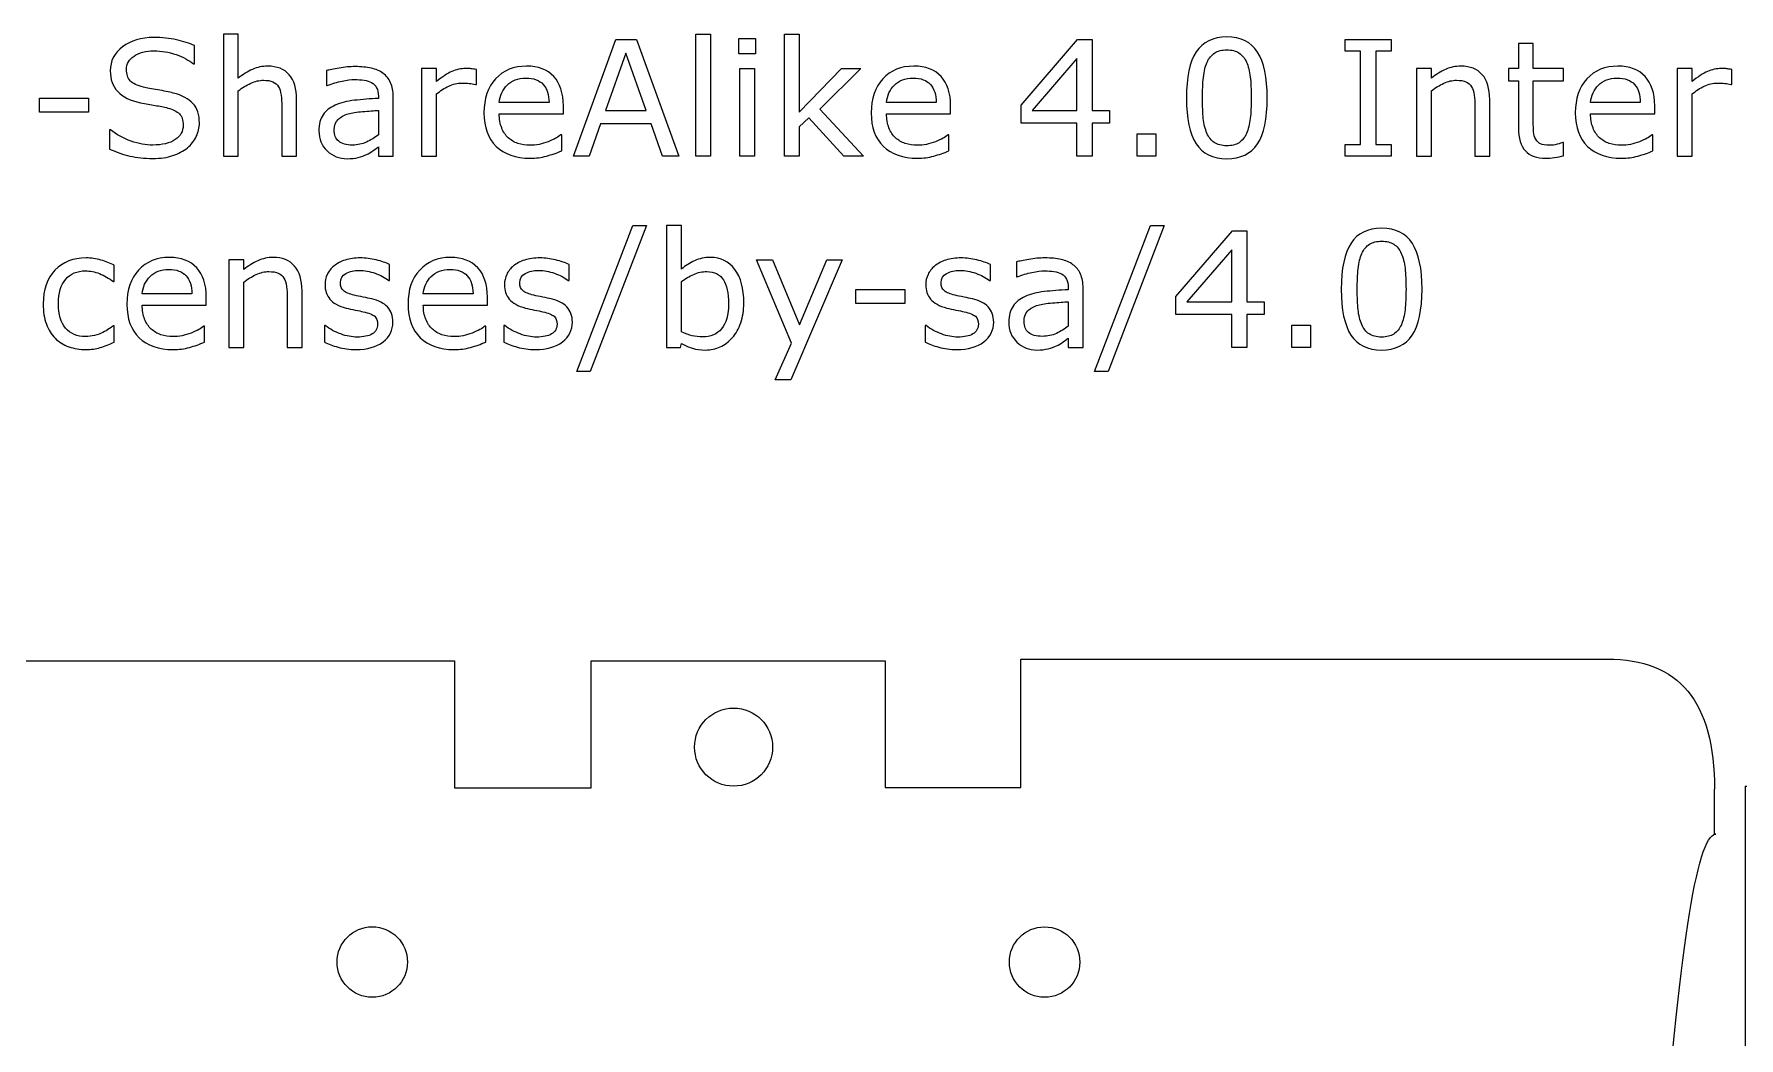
# Model space of a CAD drawing. Extents: x -149 to 846, y -148 to 360.
# Drawn here: x -36.3 to 42.3, y 276 to 322.2 of the extents above; entities that cross this region are included whole.
import ezdxf

# ---------------------------------------------------------------- set-up
doc = ezdxf.new("R2010")
doc.units = 0
doc.header["$MEASUREMENT"] = 0
doc.layers.add('LAYER_1', color=160, linetype='Continuous')

# ---------------------------------------------------------------- blocks, each defined once
blk = doc.blocks.new('AI9-BLK91')
at = {"layer": 'LAYER_1', "color": 7}
blk.add_open_spline([(-30.257, 205.746), (-30.257, 205.746), (-22.912, 205.746), (-22.912, 205.746), (-22.912, 205.746), (-22.912, 211.133), (-22.912, 211.133), (-22.912, 211.133), (-17.148, 211.133), (-17.148, 211.133), (-17.148, 211.133), (-17.148, 205.769), (-17.148, 205.769), (-17.148, 205.769), (-0.965, 205.744), (-0.965, 205.744), (-0.965, 205.744), (-0.965, 201.318), (-0.965, 201.318), (-0.965, 201.318), (-3.186, 201.318), (-3.186, 201.318), (-3.186, 201.318), (-3.186, 198.185), (-3.186, 198.185), (-3.186, 198.185), (4.815, 198.185), (4.815, 198.185), (4.815, 198.185), (4.815, 201.318), (4.815, 201.318), (4.815, 201.318), (2.592, 201.318), (2.592, 201.318), (2.592, 201.318), (2.592, 205.746), (2.592, 205.746), (2.592, 205.746), (18.386, 205.771), (18.386, 205.771), (18.386, 205.771), (18.386, 211.133), (18.386, 211.133), (18.386, 211.133), (24.267, 211.133), (24.267, 211.133), (24.267, 211.133), (24.267, 205.746), (24.267, 205.746), (24.267, 205.746), (32.627, 205.746), (32.627, 205.746), (34.285, 205.746), (35.627, 204.403), (35.627, 202.747), (35.627, 202.747), (35.627, 179.421), (35.627, 179.421), (16.962, 60.715), (16.962, -60.183), (35.627, -178.893), (35.627, -178.893), (35.627, -202.745), (35.627, -202.745), (35.627, -204.402), (34.285, -205.746), (32.627, -205.746), (32.627, -205.746), (24.539, -205.746), (24.539, -205.746), (24.539, -205.746), (24.539, -211.133), (24.539, -211.133), (24.539, -211.133), (18.774, -211.133), (18.774, -211.133), (18.774, -211.133), (18.774, -205.769), (18.774, -205.769), (18.774, -205.769), (2.592, -205.744), (2.592, -205.744), (2.592, -205.744), (2.592, -201.318), (2.592, -201.318), (2.592, -201.318), (4.812, -201.318), (4.812, -201.318), (4.812, -201.318), (4.812, -198.184), (4.812, -198.184), (4.812, -198.184), (-3.188, -198.184), (-3.188, -198.184), (-3.188, -198.184), (-3.188, -201.318), (-3.188, -201.318), (-3.188, -201.318), (-0.965, -201.318), (-0.965, -201.318), (-0.965, -201.318), (-0.965, -205.746), (-0.965, -205.746), (-0.965, -205.746), (-16.759, -205.77), (-16.759, -205.77), (-16.759, -205.77), (-16.759, -211.133), (-16.759, -211.133), (-16.759, -211.133), (-22.64, -211.133), (-22.64, -211.133), (-22.64, -211.133), (-22.64, -205.746), (-22.64, -205.746), (-22.64, -205.746), (-30.257, -205.746), (-30.257, -205.746), (-30.257, -205.746), (-30.257, -21.645), (-30.257, -21.645), (-30.257, -21.645), (-30.24, -21.645), (-30.24, -21.645), (-30.24, -21.645), (-35.627, -21.645), (-35.627, -21.645), (-35.627, -21.645), (-35.627, -15.88), (-35.627, -15.88), (-35.627, -15.88), (-30.263, -15.88), (-30.263, -15.88), (-30.263, -15.88), (-30.238, 7.803), (-30.238, 7.803), (-30.238, 7.803), (-25.812, 7.803), (-25.812, 7.803), (-25.812, 7.803), (-25.812, 5.582), (-25.812, 5.582), (-25.812, 5.582), (-22.679, 5.582), (-22.679, 5.582), (-22.679, 5.582), (-22.679, 13.583), (-22.679, 13.583), (-22.679, 13.583), (-25.812, 13.583), (-25.812, 13.583), (-25.812, 13.583), (-25.812, 11.361), (-25.812, 11.361), (-25.812, 11.361), (-30.24, 11.361), (-30.24, 11.361), (-30.24, 11.361), (-30.264, 36.418), (-30.264, 36.418), (-30.264, 36.418), (-35.627, 36.418), (-35.627, 36.418), (-35.627, 36.418), (-35.627, 42.299), (-35.627, 42.299), (-35.627, 42.299), (-30.24, 42.299), (-30.24, 42.299), (-30.24, 42.299), (-30.24, 205.746), (-30.24, 205.746)], degree=3, knots=[0, 0, 0, 0, 1, 1, 1, 2, 2, 2, 3, 3, 3, 4, 4, 4, 5, 5, 5, 6, 6, 6, 7, 7, 7, 8, 8, 8, 9, 9, 9, 10, 10, 10, 11, 11, 11, 12, 12, 12, 13, 13, 13, 14, 14, 14, 15, 15, 15, 16, 16, 16, 17, 17, 17, 18, 18, 18, 19, 19, 19, 20, 20, 20, 21, 21, 21, 22, 22, 22, 23, 23, 23, 24, 24, 24, 25, 25, 25, 26, 26, 26, 27, 27, 27, 28, 28, 28, 29, 29, 29, 30, 30, 30, 31, 31, 31, 32, 32, 32, 33, 33, 33, 34, 34, 34, 35, 35, 35, 36, 36, 36, 37, 37, 37, 38, 38, 38, 39, 39, 39, 40, 40, 40, 41, 41, 41, 42, 42, 42, 43, 43, 43, 44, 44, 44, 45, 45, 45, 46, 46, 46, 47, 47, 47, 48, 48, 48, 49, 49, 49, 50, 50, 50, 51, 51, 51, 52, 52, 52, 53, 53, 53, 54, 54, 54, 55, 55, 55, 56, 56, 56, 57, 57, 57, 57], dxfattribs=at)
blk = doc.blocks.new('AI9-BLK81')
at = {"layer": 'LAYER_1', "color": 1}
blk.add_open_spline([(-1.625, 0), (-1.625, -0.898), (-0.898, -1.625), (0, -1.625), (0.898, -1.625), (1.625, -0.898), (1.625, 0), (1.625, 0.898), (0.898, 1.625), (0, 1.625), (-0.898, 1.625), (-1.625, 0.898), (-1.625, 0), (-1.625, 0), (-1.625, 0), (-1.625, 0)], degree=3, knots=[0, 0, 0, 0, 1, 1, 1, 2, 2, 2, 3, 3, 3, 4, 4, 4, 5, 5, 5, 5], dxfattribs=at)
blk = doc.blocks.new('AI9-BLK80')
at = {"layer": 'LAYER_1', "color": 1}
blk.add_open_spline([(-1.625, 0), (-1.625, -0.897), (-0.897, -1.625), (0, -1.625), (0.898, -1.625), (1.625, -0.897), (1.625, 0), (1.625, 0.897), (0.898, 1.625), (0, 1.625), (-0.897, 1.625), (-1.625, 0.897), (-1.625, 0), (-1.625, 0), (-1.625, 0), (-1.625, 0)], degree=3, knots=[0, 0, 0, 0, 1, 1, 1, 2, 2, 2, 3, 3, 3, 4, 4, 4, 5, 5, 5, 5], dxfattribs=at)
blk = doc.blocks.new('AI9-BLK52')
at = {"layer": 'LAYER_1', "color": 1}
blk.add_open_spline([(0, 1.8), (-0.994, 1.8), (-1.8, 0.994), (-1.8, 0), (-1.8, -0.994), (-0.994, -1.8), (0, -1.8), (0.994, -1.8), (1.8, -0.994), (1.8, 0), (1.8, 0.994), (0.994, 1.8), (0, 1.8), (0, 1.8), (0, 1.8), (0, 1.8)], degree=3, knots=[0, 0, 0, 0, 1, 1, 1, 2, 2, 2, 3, 3, 3, 4, 4, 4, 5, 5, 5, 5], dxfattribs=at)
blk = doc.blocks.new('AI9-BLK1')
at = {"layer": 'LAYER_1', "color": 7}
for points in [[(2.594, -10.87), (1.832, -10.87), (1.308, -9.371), (-1.016, -9.371), (-1.54, -10.87), (-2.268, -10.87), (-0.313, -5.479), (0.639, -5.479)], [(4.053, -10.87), (3.37, -10.87), (3.37, -5.237), (4.053, -5.237)], [(6.131, -6.152), (5.359, -6.152), (5.359, -5.446), (6.131, -5.446)], [(11.107, -10.87), (10.205, -10.87), (8.58, -9.102), (8.141, -9.519), (8.141, -10.87), (7.458, -10.87), (7.458, -5.237), (8.141, -5.237), (8.141, -8.835), (10.098, -6.824), (10.975, -6.824), (9.089, -8.693)], [(22.448, -9.349), (21.643, -9.349), (21.643, -10.87), (20.948, -10.87), (20.948, -9.349), (18.369, -9.349), (18.369, -8.517), (20.977, -5.479), (21.643, -5.479), (21.643, -8.764), (22.448, -8.764)], [(35.436, -10.87), (33.309, -10.87), (33.309, -10.319), (34.014, -10.319), (34.014, -6.03), (33.309, -6.03), (33.309, -5.479), (35.436, -5.479), (35.436, -6.03), (34.731, -6.03), (34.731, -10.319), (35.436, -10.319)], [(1.084, -8.753), (0.146, -6.113), (-0.796, -8.753)], [(6.087, -10.87), (5.403, -10.87), (5.403, -6.824), (6.087, -6.824)], [(20.948, -8.764), (20.948, -6.359), (18.883, -8.764)], [(-24.623, -8.842), (-26.883, -8.842), (-26.883, -8.191), (-24.623, -8.191)], [(24.578, -10.87), (23.718, -10.87), (23.718, -9.834), (24.578, -9.834)], [(1.1, -14.056), (-1.493, -20.792), (-2.119, -20.792), (0.463, -14.056)], [(24.975, -14.056), (22.381, -20.792), (21.756, -20.792), (24.338, -14.056)], [(29.585, -18.168), (28.78, -18.168), (28.78, -19.689), (28.086, -19.689), (28.086, -18.168), (25.506, -18.168), (25.506, -17.336), (28.115, -14.299), (28.78, -14.299), (28.78, -17.584), (29.585, -17.584)], [(10.12, -15.644), (7.76, -21.178), (7.04, -21.178), (7.785, -19.491), (6.174, -15.644), (6.915, -15.644), (8.155, -18.639), (9.413, -15.644)], [(28.086, -17.584), (28.086, -15.178), (26.02, -17.584)], [(13.004, -17.661), (10.744, -17.661), (10.744, -17.011), (13.004, -17.011)], [(31.715, -19.689), (30.855, -19.689), (30.855, -18.653), (31.715, -18.653)]]:
    blk.add_lwpolyline(points, close=True, dxfattribs=at)
for points, knots in [([(-19.513, -9.335), (-19.513, -9.545), (-19.561, -9.752), (-19.659, -9.957), (-19.756, -10.162), (-19.893, -10.336), (-20.069, -10.478), (-20.261, -10.632), (-20.486, -10.753), (-20.742, -10.839), (-20.999, -10.926), (-21.307, -10.969), (-21.668, -10.969), (-22.056, -10.969), (-22.404, -10.933), (-22.714, -10.861), (-23.023, -10.789), (-23.338, -10.682), (-23.658, -10.54), (-23.658, -10.54), (-23.658, -9.646), (-23.658, -9.646), (-23.658, -9.646), (-23.607, -9.646), (-23.607, -9.646), (-23.336, -9.872), (-23.022, -10.046), (-22.667, -10.168), (-22.311, -10.291), (-21.977, -10.352), (-21.665, -10.352), (-21.222, -10.352), (-20.878, -10.269), (-20.632, -10.102), (-20.385, -9.936), (-20.263, -9.714), (-20.263, -9.437), (-20.263, -9.198), (-20.321, -9.022), (-20.437, -8.909), (-20.553, -8.795), (-20.731, -8.708), (-20.969, -8.645), (-21.149, -8.597), (-21.344, -8.557), (-21.555, -8.525), (-21.765, -8.494), (-21.987, -8.454), (-22.223, -8.406), (-22.698, -8.305), (-23.051, -8.132), (-23.281, -7.887), (-23.51, -7.643), (-23.625, -7.324), (-23.625, -6.931), (-23.625, -6.481), (-23.435, -6.111), (-23.055, -5.823), (-22.675, -5.535), (-22.193, -5.391), (-21.609, -5.391), (-21.231, -5.391), (-20.885, -5.427), (-20.57, -5.499), (-20.255, -5.572), (-19.976, -5.661), (-19.734, -5.768), (-19.734, -5.768), (-19.734, -6.615), (-19.734, -6.615), (-19.734, -6.615), (-19.784, -6.615), (-19.784, -6.615), (-19.988, -6.44), (-20.256, -6.296), (-20.588, -6.181), (-20.921, -6.066), (-21.26, -6.008), (-21.608, -6.008), (-21.99, -6.008), (-22.297, -6.088), (-22.528, -6.247), (-22.76, -6.406), (-22.875, -6.612), (-22.875, -6.862), (-22.875, -7.087), (-22.818, -7.263), (-22.702, -7.39), (-22.587, -7.518), (-22.384, -7.615), (-22.093, -7.683), (-21.94, -7.717), (-21.721, -7.758), (-21.437, -7.806), (-21.154, -7.854), (-20.914, -7.903), (-20.717, -7.954), (-20.318, -8.06), (-20.017, -8.22), (-19.816, -8.435), (-19.614, -8.65), (-19.513, -8.95), (-19.513, -9.335)], [0, 0, 0, 0, 1, 1, 1, 2, 2, 2, 3, 3, 3, 4, 4, 4, 5, 5, 5, 6, 6, 6, 7, 7, 7, 8, 8, 8, 9, 9, 9, 10, 10, 10, 11, 11, 11, 12, 12, 12, 13, 13, 13, 14, 14, 14, 15, 15, 15, 16, 16, 16, 17, 17, 17, 18, 18, 18, 19, 19, 19, 20, 20, 20, 21, 21, 21, 22, 22, 22, 23, 23, 23, 24, 24, 24, 25, 25, 25, 26, 26, 26, 27, 27, 27, 28, 28, 28, 29, 29, 29, 30, 30, 30, 31, 31, 31, 32, 32, 32, 33, 33, 33, 34, 34, 34, 34]), ([(-15.033, -10.87), (-15.033, -10.87), (-15.717, -10.87), (-15.717, -10.87), (-15.717, -10.87), (-15.717, -8.569), (-15.717, -8.569), (-15.717, -8.383), (-15.727, -8.209), (-15.749, -8.046), (-15.77, -7.883), (-15.81, -7.756), (-15.867, -7.664), (-15.927, -7.563), (-16.013, -7.488), (-16.126, -7.438), (-16.239, -7.389), (-16.385, -7.364), (-16.565, -7.364), (-16.749, -7.364), (-16.942, -7.41), (-17.144, -7.502), (-17.345, -7.593), (-17.538, -7.711), (-17.723, -7.852), (-17.723, -7.852), (-17.723, -10.87), (-17.723, -10.87), (-17.723, -10.87), (-18.406, -10.87), (-18.406, -10.87), (-18.406, -10.87), (-18.406, -5.237), (-18.406, -5.237), (-18.406, -5.237), (-17.723, -5.237), (-17.723, -5.237), (-17.723, -5.237), (-17.723, -7.275), (-17.723, -7.275), (-17.511, -7.099), (-17.292, -6.962), (-17.066, -6.862), (-16.84, -6.763), (-16.609, -6.714), (-16.37, -6.714), (-15.936, -6.714), (-15.604, -6.845), (-15.375, -7.108), (-15.147, -7.372), (-15.033, -7.751), (-15.033, -8.245), (-15.033, -8.245), (-15.033, -10.87), (-15.033, -10.87)], [0, 0, 0, 0, 1, 1, 1, 2, 2, 2, 3, 3, 3, 4, 4, 4, 5, 5, 5, 6, 6, 6, 7, 7, 7, 8, 8, 8, 9, 9, 9, 10, 10, 10, 11, 11, 11, 12, 12, 12, 13, 13, 13, 14, 14, 14, 15, 15, 15, 16, 16, 16, 17, 17, 17, 18, 18, 18, 18]), ([(29.72, -8.171), (29.72, -9.139), (29.569, -9.849), (29.266, -10.302), (28.964, -10.754), (28.494, -10.98), (27.857, -10.98), (27.211, -10.98), (26.739, -10.751), (26.44, -10.292), (26.143, -9.834), (25.994, -9.129), (25.994, -8.178), (25.994, -7.22), (26.145, -6.512), (26.446, -6.055), (26.748, -5.598), (27.218, -5.369), (27.857, -5.369), (28.503, -5.369), (28.975, -5.601), (29.274, -6.066), (29.571, -6.53), (29.72, -7.232), (29.72, -8.171)], [0, 0, 0, 0, 1, 1, 1, 2, 2, 2, 3, 3, 3, 4, 4, 4, 5, 5, 5, 6, 6, 6, 7, 7, 7, 8, 8, 8, 8]), ([(28.765, -9.816), (28.849, -9.621), (28.906, -9.39), (28.937, -9.126), (28.966, -8.861), (28.982, -8.543), (28.982, -8.171), (28.982, -7.804), (28.966, -7.485), (28.937, -7.214), (28.906, -6.944), (28.849, -6.714), (28.762, -6.526), (28.678, -6.34), (28.563, -6.2), (28.417, -6.106), (28.272, -6.011), (28.085, -5.964), (27.857, -5.964), (27.631, -5.964), (27.444, -6.011), (27.297, -6.106), (27.149, -6.2), (27.032, -6.342), (26.945, -6.533), (26.863, -6.712), (26.808, -6.945), (26.777, -7.232), (26.748, -7.52), (26.733, -7.835), (26.733, -8.178), (26.733, -8.555), (26.746, -8.871), (26.773, -9.124), (26.799, -9.378), (26.855, -9.605), (26.942, -9.805), (27.021, -9.994), (27.134, -10.137), (27.279, -10.236), (27.424, -10.336), (27.617, -10.385), (27.857, -10.385), (28.083, -10.385), (28.27, -10.338), (28.419, -10.244), (28.568, -10.15), (28.684, -10.007), (28.765, -9.816)], [0, 0, 0, 0, 1, 1, 1, 2, 2, 2, 3, 3, 3, 4, 4, 4, 5, 5, 5, 6, 6, 6, 7, 7, 7, 8, 8, 8, 9, 9, 9, 10, 10, 10, 11, 11, 11, 12, 12, 12, 13, 13, 13, 14, 14, 14, 15, 15, 15, 16, 16, 16, 16]), ([(43.385, -10.842), (43.258, -10.876), (43.118, -10.904), (42.968, -10.926), (42.817, -10.948), (42.683, -10.958), (42.564, -10.958), (42.152, -10.958), (41.839, -10.847), (41.624, -10.624), (41.409, -10.402), (41.302, -10.045), (41.302, -9.554), (41.302, -9.554), (41.302, -7.397), (41.302, -7.397), (41.302, -7.397), (40.839, -7.397), (40.839, -7.397), (40.839, -7.397), (40.839, -6.824), (40.839, -6.824), (40.839, -6.824), (41.302, -6.824), (41.302, -6.824), (41.302, -6.824), (41.302, -5.667), (41.302, -5.667), (41.302, -5.667), (41.985, -5.667), (41.985, -5.667), (41.985, -5.667), (41.985, -6.824), (41.985, -6.824), (41.985, -6.824), (43.385, -6.824), (43.385, -6.824), (43.385, -6.824), (43.385, -7.397), (43.385, -7.397), (43.385, -7.397), (41.985, -7.397), (41.985, -7.397), (41.985, -7.397), (41.985, -9.247), (41.985, -9.247), (41.985, -9.461), (41.99, -9.627), (42, -9.747), (42.009, -9.867), (42.043, -9.979), (42.101, -10.083), (42.153, -10.18), (42.227, -10.251), (42.319, -10.296), (42.412, -10.341), (42.553, -10.363), (42.743, -10.363), (42.854, -10.363), (42.969, -10.346), (43.09, -10.313), (43.21, -10.28), (43.297, -10.253), (43.35, -10.231), (43.35, -10.231), (43.385, -10.231), (43.385, -10.231), (43.385, -10.231), (43.385, -10.842), (43.385, -10.842)], [0, 0, 0, 0, 1, 1, 1, 2, 2, 2, 3, 3, 3, 4, 4, 4, 5, 5, 5, 6, 6, 6, 7, 7, 7, 8, 8, 8, 9, 9, 9, 10, 10, 10, 11, 11, 11, 12, 12, 12, 13, 13, 13, 14, 14, 14, 15, 15, 15, 16, 16, 16, 17, 17, 17, 18, 18, 18, 19, 19, 19, 20, 20, 20, 21, 21, 21, 22, 22, 22, 23, 23, 23, 23]), ([(-10.576, -10.87), (-10.576, -10.87), (-11.26, -10.87), (-11.26, -10.87), (-11.26, -10.87), (-11.26, -10.438), (-11.26, -10.438), (-11.32, -10.479), (-11.401, -10.537), (-11.503, -10.61), (-11.605, -10.684), (-11.704, -10.742), (-11.8, -10.785), (-11.913, -10.841), (-12.043, -10.887), (-12.189, -10.924), (-12.336, -10.961), (-12.507, -10.98), (-12.704, -10.98), (-13.067, -10.98), (-13.375, -10.86), (-13.627, -10.619), (-13.879, -10.378), (-14.005, -10.071), (-14.005, -9.698), (-14.005, -9.392), (-13.94, -9.144), (-13.809, -8.956), (-13.678, -8.766), (-13.491, -8.618), (-13.248, -8.509), (-13.003, -8.401), (-12.709, -8.328), (-12.366, -8.289), (-12.022, -8.25), (-11.653, -8.221), (-11.26, -8.202), (-11.26, -8.202), (-11.26, -8.097), (-11.26, -8.097), (-11.26, -7.942), (-11.287, -7.814), (-11.341, -7.712), (-11.395, -7.611), (-11.473, -7.531), (-11.573, -7.473), (-11.67, -7.417), (-11.785, -7.38), (-11.92, -7.361), (-12.054, -7.341), (-12.196, -7.331), (-12.342, -7.331), (-12.52, -7.331), (-12.719, -7.355), (-12.938, -7.402), (-13.157, -7.449), (-13.383, -7.518), (-13.616, -7.607), (-13.616, -7.607), (-13.652, -7.607), (-13.652, -7.607), (-13.652, -7.607), (-13.652, -6.92), (-13.652, -6.92), (-13.519, -6.884), (-13.328, -6.844), (-13.077, -6.801), (-12.826, -6.758), (-12.579, -6.736), (-12.335, -6.736), (-12.05, -6.736), (-11.802, -6.76), (-11.591, -6.807), (-11.38, -6.853), (-11.197, -6.933), (-11.043, -7.047), (-10.891, -7.158), (-10.775, -7.301), (-10.696, -7.477), (-10.616, -7.653), (-10.576, -7.871), (-10.576, -8.131), (-10.576, -8.131), (-10.576, -10.87), (-10.576, -10.87)], [0, 0, 0, 0, 1, 1, 1, 2, 2, 2, 3, 3, 3, 4, 4, 4, 5, 5, 5, 6, 6, 6, 7, 7, 7, 8, 8, 8, 9, 9, 9, 10, 10, 10, 11, 11, 11, 12, 12, 12, 13, 13, 13, 14, 14, 14, 15, 15, 15, 16, 16, 16, 17, 17, 17, 18, 18, 18, 19, 19, 19, 20, 20, 20, 21, 21, 21, 22, 22, 22, 23, 23, 23, 24, 24, 24, 25, 25, 25, 26, 26, 26, 27, 27, 27, 28, 28, 28, 28]), ([(-6.744, -7.563), (-6.744, -7.563), (-6.781, -7.563), (-6.781, -7.563), (-6.882, -7.54), (-6.98, -7.523), (-7.076, -7.512), (-7.171, -7.502), (-7.283, -7.497), (-7.413, -7.497), (-7.623, -7.497), (-7.826, -7.543), (-8.021, -7.636), (-8.217, -7.729), (-8.405, -7.849), (-8.585, -7.996), (-8.585, -7.996), (-8.585, -10.87), (-8.585, -10.87), (-8.585, -10.87), (-9.269, -10.87), (-9.269, -10.87), (-9.269, -10.87), (-9.269, -6.824), (-9.269, -6.824), (-9.269, -6.824), (-8.585, -6.824), (-8.585, -6.824), (-8.585, -6.824), (-8.585, -7.422), (-8.585, -7.422), (-8.315, -7.204), (-8.077, -7.05), (-7.871, -6.96), (-7.665, -6.869), (-7.454, -6.824), (-7.24, -6.824), (-7.122, -6.824), (-7.036, -6.827), (-6.983, -6.833), (-6.93, -6.839), (-6.85, -6.851), (-6.744, -6.867), (-6.744, -6.867), (-6.744, -7.563), (-6.744, -7.563)], [0, 0, 0, 0, 1, 1, 1, 2, 2, 2, 3, 3, 3, 4, 4, 4, 5, 5, 5, 6, 6, 6, 7, 7, 7, 8, 8, 8, 9, 9, 9, 10, 10, 10, 11, 11, 11, 12, 12, 12, 13, 13, 13, 14, 14, 14, 15, 15, 15, 15]), ([(-2.734, -8.908), (-2.734, -8.908), (-5.689, -8.908), (-5.689, -8.908), (-5.689, -9.157), (-5.651, -9.374), (-5.577, -9.559), (-5.503, -9.744), (-5.401, -9.896), (-5.272, -10.015), (-5.147, -10.131), (-5, -10.218), (-4.828, -10.276), (-4.657, -10.334), (-4.468, -10.363), (-4.262, -10.363), (-3.989, -10.363), (-3.715, -10.309), (-3.438, -10.199), (-3.161, -10.09), (-2.964, -9.983), (-2.847, -9.878), (-2.847, -9.878), (-2.811, -9.878), (-2.811, -9.878), (-2.811, -9.878), (-2.811, -10.619), (-2.811, -10.619), (-3.04, -10.715), (-3.274, -10.796), (-3.512, -10.861), (-3.75, -10.926), (-4, -10.958), (-4.263, -10.958), (-4.932, -10.958), (-5.455, -10.777), (-5.83, -10.414), (-6.206, -10.051), (-6.394, -9.536), (-6.394, -8.869), (-6.394, -8.208), (-6.214, -7.684), (-5.855, -7.296), (-5.495, -6.908), (-5.021, -6.714), (-4.434, -6.714), (-3.89, -6.714), (-3.471, -6.873), (-3.176, -7.19), (-2.881, -7.507), (-2.734, -7.957), (-2.734, -8.54), (-2.734, -8.54), (-2.734, -8.908), (-2.734, -8.908)], [0, 0, 0, 0, 1, 1, 1, 2, 2, 2, 3, 3, 3, 4, 4, 4, 5, 5, 5, 6, 6, 6, 7, 7, 7, 8, 8, 8, 9, 9, 9, 10, 10, 10, 11, 11, 11, 12, 12, 12, 13, 13, 13, 14, 14, 14, 15, 15, 15, 16, 16, 16, 17, 17, 17, 18, 18, 18, 18]), ([(15.121, -8.908), (15.121, -8.908), (12.167, -8.908), (12.167, -8.908), (12.167, -9.157), (12.204, -9.374), (12.278, -9.559), (12.353, -9.744), (12.454, -9.896), (12.584, -10.015), (12.708, -10.131), (12.856, -10.218), (13.027, -10.276), (13.198, -10.334), (13.387, -10.363), (13.593, -10.363), (13.866, -10.363), (14.141, -10.309), (14.418, -10.199), (14.694, -10.09), (14.891, -9.983), (15.008, -9.878), (15.008, -9.878), (15.044, -9.878), (15.044, -9.878), (15.044, -9.878), (15.044, -10.619), (15.044, -10.619), (14.815, -10.715), (14.582, -10.796), (14.343, -10.861), (14.105, -10.926), (13.855, -10.958), (13.592, -10.958), (12.923, -10.958), (12.4, -10.777), (12.025, -10.414), (11.649, -10.051), (11.461, -9.536), (11.461, -8.869), (11.461, -8.208), (11.641, -7.684), (12.001, -7.296), (12.36, -6.908), (12.834, -6.714), (13.421, -6.714), (13.965, -6.714), (14.385, -6.873), (14.68, -7.19), (14.974, -7.507), (15.121, -7.957), (15.121, -8.54), (15.121, -8.54), (15.121, -8.908), (15.121, -8.908)], [0, 0, 0, 0, 1, 1, 1, 2, 2, 2, 3, 3, 3, 4, 4, 4, 5, 5, 5, 6, 6, 6, 7, 7, 7, 8, 8, 8, 9, 9, 9, 10, 10, 10, 11, 11, 11, 12, 12, 12, 13, 13, 13, 14, 14, 14, 15, 15, 15, 16, 16, 16, 17, 17, 17, 18, 18, 18, 18]), ([(39.976, -10.87), (39.976, -10.87), (39.293, -10.87), (39.293, -10.87), (39.293, -10.87), (39.293, -8.569), (39.293, -8.569), (39.293, -8.383), (39.282, -8.209), (39.26, -8.046), (39.239, -7.883), (39.199, -7.756), (39.142, -7.664), (39.082, -7.563), (38.996, -7.488), (38.883, -7.438), (38.77, -7.389), (38.624, -7.364), (38.445, -7.364), (38.26, -7.364), (38.066, -7.41), (37.865, -7.502), (37.664, -7.593), (37.471, -7.711), (37.286, -7.852), (37.286, -7.852), (37.286, -10.87), (37.286, -10.87), (37.286, -10.87), (36.603, -10.87), (36.603, -10.87), (36.603, -10.87), (36.603, -6.824), (36.603, -6.824), (36.603, -6.824), (37.286, -6.824), (37.286, -6.824), (37.286, -6.824), (37.286, -7.275), (37.286, -7.275), (37.498, -7.099), (37.717, -6.962), (37.943, -6.862), (38.169, -6.763), (38.4, -6.714), (38.639, -6.714), (39.074, -6.714), (39.405, -6.845), (39.634, -7.108), (39.862, -7.372), (39.976, -7.751), (39.976, -8.245), (39.976, -8.245), (39.976, -10.87), (39.976, -10.87)], [0, 0, 0, 0, 1, 1, 1, 2, 2, 2, 3, 3, 3, 4, 4, 4, 5, 5, 5, 6, 6, 6, 7, 7, 7, 8, 8, 8, 9, 9, 9, 10, 10, 10, 11, 11, 11, 12, 12, 12, 13, 13, 13, 14, 14, 14, 15, 15, 15, 16, 16, 16, 17, 17, 17, 18, 18, 18, 18]), ([(47.584, -8.908), (47.584, -8.908), (44.629, -8.908), (44.629, -8.908), (44.629, -9.157), (44.666, -9.374), (44.74, -9.559), (44.814, -9.744), (44.916, -9.896), (45.046, -10.015), (45.17, -10.131), (45.318, -10.218), (45.489, -10.276), (45.661, -10.334), (45.849, -10.363), (46.055, -10.363), (46.328, -10.363), (46.603, -10.309), (46.879, -10.199), (47.156, -10.09), (47.353, -9.983), (47.471, -9.878), (47.471, -9.878), (47.506, -9.878), (47.506, -9.878), (47.506, -9.878), (47.506, -10.619), (47.506, -10.619), (47.278, -10.715), (47.044, -10.796), (46.806, -10.861), (46.567, -10.926), (46.317, -10.958), (46.055, -10.958), (45.385, -10.958), (44.863, -10.777), (44.487, -10.414), (44.111, -10.051), (43.924, -9.536), (43.924, -8.869), (43.924, -8.208), (44.103, -7.684), (44.463, -7.296), (44.823, -6.908), (45.296, -6.714), (45.883, -6.714), (46.427, -6.714), (46.846, -6.873), (47.141, -7.19), (47.436, -7.507), (47.584, -7.957), (47.584, -8.54), (47.584, -8.54), (47.584, -8.908), (47.584, -8.908)], [0, 0, 0, 0, 1, 1, 1, 2, 2, 2, 3, 3, 3, 4, 4, 4, 5, 5, 5, 6, 6, 6, 7, 7, 7, 8, 8, 8, 9, 9, 9, 10, 10, 10, 11, 11, 11, 12, 12, 12, 13, 13, 13, 14, 14, 14, 15, 15, 15, 16, 16, 16, 17, 17, 17, 18, 18, 18, 18]), ([(51.148, -7.563), (51.148, -7.563), (51.111, -7.563), (51.111, -7.563), (51.01, -7.54), (50.912, -7.523), (50.817, -7.512), (50.721, -7.502), (50.609, -7.497), (50.479, -7.497), (50.269, -7.497), (50.066, -7.543), (49.871, -7.636), (49.676, -7.729), (49.487, -7.849), (49.307, -7.996), (49.307, -7.996), (49.307, -10.87), (49.307, -10.87), (49.307, -10.87), (48.623, -10.87), (48.623, -10.87), (48.623, -10.87), (48.623, -6.824), (48.623, -6.824), (48.623, -6.824), (49.307, -6.824), (49.307, -6.824), (49.307, -6.824), (49.307, -7.422), (49.307, -7.422), (49.577, -7.204), (49.815, -7.05), (50.021, -6.96), (50.227, -6.869), (50.438, -6.824), (50.653, -6.824), (50.77, -6.824), (50.856, -6.827), (50.909, -6.833), (50.962, -6.839), (51.042, -6.851), (51.148, -6.867), (51.148, -6.867), (51.148, -7.563), (51.148, -7.563)], [0, 0, 0, 0, 1, 1, 1, 2, 2, 2, 3, 3, 3, 4, 4, 4, 5, 5, 5, 6, 6, 6, 7, 7, 7, 8, 8, 8, 9, 9, 9, 10, 10, 10, 11, 11, 11, 12, 12, 12, 13, 13, 13, 14, 14, 14, 15, 15, 15, 15]), ([(-3.395, -8.39), (-3.398, -8.032), (-3.486, -7.755), (-3.662, -7.559), (-3.838, -7.363), (-4.104, -7.265), (-4.463, -7.265), (-4.824, -7.265), (-5.111, -7.373), (-5.325, -7.588), (-5.538, -7.803), (-5.66, -8.07), (-5.689, -8.39), (-5.689, -8.39), (-3.395, -8.39), (-3.395, -8.39)], [0, 0, 0, 0, 1, 1, 1, 2, 2, 2, 3, 3, 3, 4, 4, 4, 5, 5, 5, 5]), ([(14.46, -8.39), (14.458, -8.032), (14.369, -7.755), (14.193, -7.559), (14.017, -7.363), (13.751, -7.265), (13.392, -7.265), (13.031, -7.265), (12.744, -7.373), (12.531, -7.588), (12.317, -7.803), (12.196, -8.07), (12.167, -8.39), (12.167, -8.39), (14.46, -8.39), (14.46, -8.39)], [0, 0, 0, 0, 1, 1, 1, 2, 2, 2, 3, 3, 3, 4, 4, 4, 5, 5, 5, 5]), ([(46.922, -8.39), (46.919, -8.032), (46.831, -7.755), (46.655, -7.559), (46.48, -7.363), (46.213, -7.265), (45.854, -7.265), (45.494, -7.265), (45.207, -7.373), (44.993, -7.588), (44.779, -7.803), (44.657, -8.07), (44.629, -8.39), (44.629, -8.39), (46.922, -8.39), (46.922, -8.39)], [0, 0, 0, 0, 1, 1, 1, 2, 2, 2, 3, 3, 3, 4, 4, 4, 5, 5, 5, 5]), ([(-11.26, -9.878), (-11.26, -9.878), (-11.26, -8.753), (-11.26, -8.753), (-11.466, -8.765), (-11.708, -8.783), (-11.987, -8.807), (-12.266, -8.832), (-12.486, -8.867), (-12.649, -8.913), (-12.843, -8.968), (-13, -9.054), (-13.12, -9.171), (-13.24, -9.288), (-13.299, -9.449), (-13.299, -9.654), (-13.299, -9.885), (-13.23, -10.059), (-13.091, -10.177), (-12.952, -10.294), (-12.74, -10.352), (-12.455, -10.352), (-12.218, -10.352), (-12.002, -10.305), (-11.806, -10.213), (-11.609, -10.12), (-11.427, -10.008), (-11.26, -9.878)], [0, 0, 0, 0, 1, 1, 1, 2, 2, 2, 3, 3, 3, 4, 4, 4, 5, 5, 5, 6, 6, 6, 7, 7, 7, 8, 8, 8, 9, 9, 9, 9]), ([(5.589, -17.636), (5.589, -17.973), (5.541, -18.278), (5.446, -18.548), (5.351, -18.818), (5.222, -19.045), (5.061, -19.228), (4.889, -19.418), (4.701, -19.562), (4.496, -19.657), (4.291, -19.752), (4.065, -19.8), (3.819, -19.8), (3.59, -19.8), (3.389, -19.773), (3.218, -19.718), (3.047, -19.664), (2.878, -19.591), (2.712, -19.499), (2.712, -19.499), (2.668, -19.689), (2.668, -19.689), (2.668, -19.689), (2.028, -19.689), (2.028, -19.689), (2.028, -19.689), (2.028, -14.056), (2.028, -14.056), (2.028, -14.056), (2.712, -14.056), (2.712, -14.056), (2.712, -14.056), (2.712, -16.069), (2.712, -16.069), (2.902, -15.912), (3.105, -15.784), (3.32, -15.684), (3.535, -15.583), (3.776, -15.533), (4.044, -15.533), (4.521, -15.533), (4.898, -15.717), (5.175, -16.084), (5.451, -16.45), (5.589, -16.968), (5.589, -17.636)], [0, 0, 0, 0, 1, 1, 1, 2, 2, 2, 3, 3, 3, 4, 4, 4, 5, 5, 5, 6, 6, 6, 7, 7, 7, 8, 8, 8, 9, 9, 9, 10, 10, 10, 11, 11, 11, 12, 12, 12, 13, 13, 13, 14, 14, 14, 15, 15, 15, 15]), ([(36.857, -16.99), (36.857, -17.958), (36.706, -18.669), (36.403, -19.121), (36.1, -19.573), (35.631, -19.8), (34.994, -19.8), (34.348, -19.8), (33.876, -19.571), (33.578, -19.112), (33.28, -18.654), (33.131, -17.949), (33.131, -16.998), (33.131, -16.039), (33.282, -15.332), (33.583, -14.874), (33.885, -14.417), (34.355, -14.188), (34.994, -14.188), (35.64, -14.188), (36.113, -14.421), (36.411, -14.885), (36.708, -15.35), (36.857, -16.052), (36.857, -16.99)], [0, 0, 0, 0, 1, 1, 1, 2, 2, 2, 3, 3, 3, 4, 4, 4, 5, 5, 5, 6, 6, 6, 7, 7, 7, 8, 8, 8, 8]), ([(35.903, -18.636), (35.987, -18.44), (36.043, -18.21), (36.074, -17.945), (36.103, -17.681), (36.118, -17.362), (36.118, -16.99), (36.118, -16.623), (36.103, -16.304), (36.074, -16.034), (36.043, -15.763), (35.985, -15.534), (35.899, -15.346), (35.815, -15.16), (35.7, -15.019), (35.555, -14.925), (35.409, -14.831), (35.223, -14.784), (34.994, -14.784), (34.768, -14.784), (34.581, -14.831), (34.434, -14.925), (34.286, -15.019), (34.168, -15.162), (34.082, -15.352), (34, -15.532), (33.945, -15.764), (33.915, -16.052), (33.885, -16.339), (33.869, -16.655), (33.869, -16.998), (33.869, -17.375), (33.883, -17.69), (33.909, -17.944), (33.936, -18.197), (33.992, -18.424), (34.079, -18.625), (34.158, -18.813), (34.27, -18.957), (34.416, -19.056), (34.561, -19.155), (34.754, -19.204), (34.994, -19.204), (35.22, -19.204), (35.407, -19.157), (35.556, -19.063), (35.705, -18.969), (35.821, -18.826), (35.903, -18.636)], [0, 0, 0, 0, 1, 1, 1, 2, 2, 2, 3, 3, 3, 4, 4, 4, 5, 5, 5, 6, 6, 6, 7, 7, 7, 8, 8, 8, 9, 9, 9, 10, 10, 10, 11, 11, 11, 12, 12, 12, 13, 13, 13, 14, 14, 14, 15, 15, 15, 16, 16, 16, 16]), ([(-23.442, -19.434), (-23.668, -19.543), (-23.883, -19.627), (-24.087, -19.687), (-24.291, -19.748), (-24.507, -19.778), (-24.736, -19.778), (-25.027, -19.778), (-25.295, -19.735), (-25.538, -19.649), (-25.781, -19.564), (-25.99, -19.434), (-26.163, -19.261), (-26.339, -19.087), (-26.476, -18.868), (-26.571, -18.603), (-26.668, -18.338), (-26.716, -18.028), (-26.716, -17.674), (-26.716, -17.014), (-26.535, -16.496), (-26.172, -16.119), (-25.81, -15.743), (-25.331, -15.555), (-24.736, -15.555), (-24.504, -15.555), (-24.278, -15.588), (-24.054, -15.653), (-23.832, -15.718), (-23.627, -15.798), (-23.442, -15.891), (-23.442, -15.891), (-23.442, -16.647), (-23.442, -16.647), (-23.442, -16.647), (-23.478, -16.647), (-23.478, -16.647), (-23.685, -16.487), (-23.899, -16.365), (-24.119, -16.279), (-24.34, -16.194), (-24.555, -16.151), (-24.764, -16.151), (-25.15, -16.151), (-25.454, -16.28), (-25.676, -16.538), (-25.9, -16.796), (-26.01, -17.175), (-26.01, -17.674), (-26.01, -18.159), (-25.902, -18.531), (-25.684, -18.792), (-25.465, -19.052), (-25.16, -19.182), (-24.764, -19.182), (-24.627, -19.182), (-24.487, -19.165), (-24.345, -19.129), (-24.203, -19.093), (-24.076, -19.047), (-23.962, -18.99), (-23.863, -18.939), (-23.77, -18.887), (-23.684, -18.831), (-23.598, -18.775), (-23.529, -18.727), (-23.478, -18.686), (-23.478, -18.686), (-23.442, -18.686), (-23.442, -18.686), (-23.442, -18.686), (-23.442, -19.434), (-23.442, -19.434)], [0, 0, 0, 0, 1, 1, 1, 2, 2, 2, 3, 3, 3, 4, 4, 4, 5, 5, 5, 6, 6, 6, 7, 7, 7, 8, 8, 8, 9, 9, 9, 10, 10, 10, 11, 11, 11, 12, 12, 12, 13, 13, 13, 14, 14, 14, 15, 15, 15, 16, 16, 16, 17, 17, 17, 18, 18, 18, 19, 19, 19, 20, 20, 20, 21, 21, 21, 22, 22, 22, 23, 23, 23, 24, 24, 24, 24]), ([(-19.196, -17.727), (-19.196, -17.727), (-22.151, -17.727), (-22.151, -17.727), (-22.151, -17.976), (-22.114, -18.194), (-22.04, -18.379), (-21.965, -18.564), (-21.863, -18.716), (-21.734, -18.834), (-21.61, -18.95), (-21.462, -19.037), (-21.291, -19.095), (-21.119, -19.153), (-20.931, -19.182), (-20.725, -19.182), (-20.452, -19.182), (-20.177, -19.128), (-19.9, -19.019), (-19.624, -18.91), (-19.427, -18.803), (-19.31, -18.697), (-19.31, -18.697), (-19.273, -18.697), (-19.273, -18.697), (-19.273, -18.697), (-19.273, -19.438), (-19.273, -19.438), (-19.502, -19.534), (-19.736, -19.615), (-19.974, -19.68), (-20.212, -19.745), (-20.463, -19.778), (-20.726, -19.778), (-21.395, -19.778), (-21.918, -19.596), (-22.293, -19.234), (-22.669, -18.871), (-22.856, -18.356), (-22.856, -17.688), (-22.856, -17.027), (-22.676, -16.503), (-22.317, -16.115), (-21.957, -15.727), (-21.484, -15.533), (-20.897, -15.533), (-20.353, -15.533), (-19.933, -15.692), (-19.638, -16.009), (-19.344, -16.326), (-19.196, -16.776), (-19.196, -17.36), (-19.196, -17.36), (-19.196, -17.727), (-19.196, -17.727)], [0, 0, 0, 0, 1, 1, 1, 2, 2, 2, 3, 3, 3, 4, 4, 4, 5, 5, 5, 6, 6, 6, 7, 7, 7, 8, 8, 8, 9, 9, 9, 10, 10, 10, 11, 11, 11, 12, 12, 12, 13, 13, 13, 14, 14, 14, 15, 15, 15, 16, 16, 16, 17, 17, 17, 18, 18, 18, 18]), ([(-14.783, -19.689), (-14.783, -19.689), (-15.466, -19.689), (-15.466, -19.689), (-15.466, -19.689), (-15.466, -17.389), (-15.466, -17.389), (-15.466, -17.203), (-15.477, -17.029), (-15.499, -16.866), (-15.521, -16.703), (-15.56, -16.575), (-15.618, -16.484), (-15.678, -16.383), (-15.764, -16.307), (-15.876, -16.258), (-15.989, -16.209), (-16.135, -16.184), (-16.315, -16.184), (-16.5, -16.184), (-16.693, -16.23), (-16.894, -16.321), (-17.096, -16.413), (-17.289, -16.53), (-17.473, -16.672), (-17.473, -16.672), (-17.473, -19.689), (-17.473, -19.689), (-17.473, -19.689), (-18.156, -19.689), (-18.156, -19.689), (-18.156, -19.689), (-18.156, -15.644), (-18.156, -15.644), (-18.156, -15.644), (-17.473, -15.644), (-17.473, -15.644), (-17.473, -15.644), (-17.473, -16.095), (-17.473, -16.095), (-17.261, -15.918), (-17.043, -15.781), (-16.817, -15.682), (-16.591, -15.583), (-16.359, -15.533), (-16.121, -15.533), (-15.686, -15.533), (-15.354, -15.665), (-15.126, -15.928), (-14.897, -16.191), (-14.783, -16.57), (-14.783, -17.065), (-14.783, -17.065), (-14.783, -19.689), (-14.783, -19.689)], [0, 0, 0, 0, 1, 1, 1, 2, 2, 2, 3, 3, 3, 4, 4, 4, 5, 5, 5, 6, 6, 6, 7, 7, 7, 8, 8, 8, 9, 9, 9, 10, 10, 10, 11, 11, 11, 12, 12, 12, 13, 13, 13, 14, 14, 14, 15, 15, 15, 16, 16, 16, 17, 17, 17, 18, 18, 18, 18]), ([(-10.591, -18.519), (-10.591, -18.887), (-10.744, -19.189), (-11.048, -19.425), (-11.353, -19.66), (-11.768, -19.778), (-12.296, -19.778), (-12.595, -19.778), (-12.868, -19.742), (-13.118, -19.671), (-13.367, -19.6), (-13.576, -19.522), (-13.744, -19.438), (-13.744, -19.438), (-13.744, -18.675), (-13.744, -18.675), (-13.744, -18.675), (-13.708, -18.675), (-13.708, -18.675), (-13.495, -18.837), (-13.258, -18.966), (-12.997, -19.061), (-12.736, -19.157), (-12.485, -19.204), (-12.245, -19.204), (-11.948, -19.204), (-11.716, -19.157), (-11.549, -19.06), (-11.381, -18.964), (-11.296, -18.813), (-11.296, -18.606), (-11.296, -18.447), (-11.342, -18.327), (-11.433, -18.245), (-11.524, -18.164), (-11.699, -18.094), (-11.957, -18.036), (-12.052, -18.014), (-12.178, -17.989), (-12.332, -17.96), (-12.486, -17.931), (-12.626, -17.9), (-12.753, -17.867), (-13.105, -17.773), (-13.355, -17.635), (-13.501, -17.454), (-13.649, -17.272), (-13.722, -17.05), (-13.722, -16.785), (-13.722, -16.619), (-13.688, -16.463), (-13.619, -16.316), (-13.551, -16.17), (-13.446, -16.039), (-13.306, -15.923), (-13.172, -15.81), (-13, -15.721), (-12.792, -15.655), (-12.584, -15.588), (-12.351, -15.555), (-12.093, -15.555), (-11.852, -15.555), (-11.609, -15.585), (-11.361, -15.645), (-11.115, -15.704), (-10.909, -15.776), (-10.745, -15.861), (-10.745, -15.861), (-10.745, -16.592), (-10.745, -16.592), (-10.745, -16.592), (-10.782, -16.592), (-10.782, -16.592), (-10.954, -16.462), (-11.163, -16.352), (-11.41, -16.263), (-11.657, -16.173), (-11.899, -16.129), (-12.136, -16.129), (-12.383, -16.129), (-12.591, -16.176), (-12.761, -16.271), (-12.932, -16.366), (-13.016, -16.507), (-13.016, -16.695), (-13.016, -16.861), (-12.965, -16.986), (-12.862, -17.07), (-12.762, -17.154), (-12.599, -17.222), (-12.374, -17.276), (-12.25, -17.304), (-12.111, -17.333), (-11.957, -17.362), (-11.802, -17.391), (-11.673, -17.417), (-11.571, -17.441), (-11.257, -17.513), (-11.016, -17.637), (-10.846, -17.813), (-10.676, -17.991), (-10.591, -18.226), (-10.591, -18.519)], [0, 0, 0, 0, 1, 1, 1, 2, 2, 2, 3, 3, 3, 4, 4, 4, 5, 5, 5, 6, 6, 6, 7, 7, 7, 8, 8, 8, 9, 9, 9, 10, 10, 10, 11, 11, 11, 12, 12, 12, 13, 13, 13, 14, 14, 14, 15, 15, 15, 16, 16, 16, 17, 17, 17, 18, 18, 18, 19, 19, 19, 20, 20, 20, 21, 21, 21, 22, 22, 22, 23, 23, 23, 24, 24, 24, 25, 25, 25, 26, 26, 26, 27, 27, 27, 28, 28, 28, 29, 29, 29, 30, 30, 30, 31, 31, 31, 32, 32, 32, 33, 33, 33, 34, 34, 34, 34]), ([(-6.236, -17.727), (-6.236, -17.727), (-9.19, -17.727), (-9.19, -17.727), (-9.19, -17.976), (-9.153, -18.194), (-9.079, -18.379), (-9.004, -18.564), (-8.903, -18.716), (-8.773, -18.834), (-8.649, -18.95), (-8.501, -19.037), (-8.33, -19.095), (-8.159, -19.153), (-7.97, -19.182), (-7.764, -19.182), (-7.491, -19.182), (-7.216, -19.128), (-6.939, -19.019), (-6.663, -18.91), (-6.466, -18.803), (-6.349, -18.697), (-6.349, -18.697), (-6.313, -18.697), (-6.313, -18.697), (-6.313, -18.697), (-6.313, -19.438), (-6.313, -19.438), (-6.542, -19.534), (-6.775, -19.615), (-7.014, -19.68), (-7.252, -19.745), (-7.502, -19.778), (-7.765, -19.778), (-8.434, -19.778), (-8.957, -19.596), (-9.332, -19.234), (-9.708, -18.871), (-9.896, -18.356), (-9.896, -17.688), (-9.896, -17.027), (-9.716, -16.503), (-9.356, -16.115), (-8.997, -15.727), (-8.522, -15.533), (-7.935, -15.533), (-7.392, -15.533), (-6.972, -15.692), (-6.677, -16.009), (-6.383, -16.326), (-6.236, -16.776), (-6.236, -17.36), (-6.236, -17.36), (-6.236, -17.727), (-6.236, -17.727)], [0, 0, 0, 0, 1, 1, 1, 2, 2, 2, 3, 3, 3, 4, 4, 4, 5, 5, 5, 6, 6, 6, 7, 7, 7, 8, 8, 8, 9, 9, 9, 10, 10, 10, 11, 11, 11, 12, 12, 12, 13, 13, 13, 14, 14, 14, 15, 15, 15, 16, 16, 16, 17, 17, 17, 18, 18, 18, 18]), ([(-2.319, -18.519), (-2.319, -18.887), (-2.471, -19.189), (-2.775, -19.425), (-3.08, -19.66), (-3.496, -19.778), (-4.023, -19.778), (-4.322, -19.778), (-4.596, -19.742), (-4.844, -19.671), (-5.094, -19.6), (-5.303, -19.522), (-5.472, -19.438), (-5.472, -19.438), (-5.472, -18.675), (-5.472, -18.675), (-5.472, -18.675), (-5.435, -18.675), (-5.435, -18.675), (-5.222, -18.837), (-4.985, -18.966), (-4.724, -19.061), (-4.463, -19.157), (-4.212, -19.204), (-3.973, -19.204), (-3.676, -19.204), (-3.443, -19.157), (-3.276, -19.06), (-3.107, -18.964), (-3.024, -18.813), (-3.024, -18.606), (-3.024, -18.447), (-3.07, -18.327), (-3.16, -18.245), (-3.251, -18.164), (-3.426, -18.094), (-3.684, -18.036), (-3.78, -18.014), (-3.905, -17.989), (-4.059, -17.96), (-4.213, -17.931), (-4.354, -17.9), (-4.481, -17.867), (-4.832, -17.773), (-5.082, -17.635), (-5.228, -17.454), (-5.376, -17.272), (-5.449, -17.05), (-5.449, -16.785), (-5.449, -16.619), (-5.415, -16.463), (-5.346, -16.316), (-5.278, -16.17), (-5.174, -16.039), (-5.034, -15.923), (-4.899, -15.81), (-4.727, -15.721), (-4.519, -15.655), (-4.311, -15.588), (-4.078, -15.555), (-3.82, -15.555), (-3.579, -15.555), (-3.336, -15.585), (-3.089, -15.645), (-2.842, -15.704), (-2.636, -15.776), (-2.473, -15.861), (-2.473, -15.861), (-2.473, -16.592), (-2.473, -16.592), (-2.473, -16.592), (-2.509, -16.592), (-2.509, -16.592), (-2.681, -16.462), (-2.891, -16.352), (-3.138, -16.263), (-3.384, -16.173), (-3.626, -16.129), (-3.863, -16.129), (-4.11, -16.129), (-4.319, -16.176), (-4.488, -16.271), (-4.658, -16.366), (-4.744, -16.507), (-4.744, -16.695), (-4.744, -16.861), (-4.692, -16.986), (-4.59, -17.07), (-4.489, -17.154), (-4.326, -17.222), (-4.102, -17.276), (-3.977, -17.304), (-3.838, -17.333), (-3.683, -17.362), (-3.529, -17.391), (-3.401, -17.417), (-3.298, -17.441), (-2.985, -17.513), (-2.743, -17.637), (-2.573, -17.813), (-2.403, -17.991), (-2.319, -18.226), (-2.319, -18.519)], [0, 0, 0, 0, 1, 1, 1, 2, 2, 2, 3, 3, 3, 4, 4, 4, 5, 5, 5, 6, 6, 6, 7, 7, 7, 8, 8, 8, 9, 9, 9, 10, 10, 10, 11, 11, 11, 12, 12, 12, 13, 13, 13, 14, 14, 14, 15, 15, 15, 16, 16, 16, 17, 17, 17, 18, 18, 18, 19, 19, 19, 20, 20, 20, 21, 21, 21, 22, 22, 22, 23, 23, 23, 24, 24, 24, 25, 25, 25, 26, 26, 26, 27, 27, 27, 28, 28, 28, 29, 29, 29, 30, 30, 30, 31, 31, 31, 32, 32, 32, 33, 33, 33, 34, 34, 34, 34]), ([(17.107, -18.519), (17.107, -18.887), (16.955, -19.189), (16.65, -19.425), (16.346, -19.66), (15.929, -19.778), (15.402, -19.778), (15.103, -19.778), (14.83, -19.742), (14.58, -19.671), (14.332, -19.6), (14.122, -19.522), (13.954, -19.438), (13.954, -19.438), (13.954, -18.675), (13.954, -18.675), (13.954, -18.675), (13.99, -18.675), (13.99, -18.675), (14.203, -18.837), (14.44, -18.966), (14.702, -19.061), (14.963, -19.157), (15.213, -19.204), (15.453, -19.204), (15.75, -19.204), (15.982, -19.157), (16.15, -19.06), (16.317, -18.964), (16.401, -18.813), (16.401, -18.606), (16.401, -18.447), (16.356, -18.327), (16.265, -18.245), (16.174, -18.164), (16, -18.094), (15.741, -18.036), (15.646, -18.014), (15.52, -17.989), (15.367, -17.96), (15.212, -17.931), (15.072, -17.9), (14.945, -17.867), (14.593, -17.773), (14.344, -17.635), (14.197, -17.454), (14.05, -17.272), (13.976, -17.05), (13.976, -16.785), (13.976, -16.619), (14.011, -16.463), (14.079, -16.316), (14.148, -16.17), (14.252, -16.039), (14.392, -15.923), (14.526, -15.81), (14.697, -15.721), (14.906, -15.655), (15.114, -15.588), (15.347, -15.555), (15.605, -15.555), (15.846, -15.555), (16.09, -15.585), (16.337, -15.645), (16.583, -15.704), (16.789, -15.776), (16.953, -15.861), (16.953, -15.861), (16.953, -16.592), (16.953, -16.592), (16.953, -16.592), (16.917, -16.592), (16.917, -16.592), (16.744, -16.462), (16.534, -16.352), (16.288, -16.263), (16.041, -16.173), (15.799, -16.129), (15.562, -16.129), (15.315, -16.129), (15.107, -16.176), (14.937, -16.271), (14.766, -16.366), (14.682, -16.507), (14.682, -16.695), (14.682, -16.861), (14.733, -16.986), (14.836, -17.07), (14.936, -17.154), (15.098, -17.222), (15.324, -17.276), (15.448, -17.304), (15.587, -17.333), (15.741, -17.362), (15.896, -17.391), (16.025, -17.417), (16.127, -17.441), (16.441, -17.513), (16.683, -17.637), (16.852, -17.813), (17.022, -17.991), (17.107, -18.226), (17.107, -18.519)], [0, 0, 0, 0, 1, 1, 1, 2, 2, 2, 3, 3, 3, 4, 4, 4, 5, 5, 5, 6, 6, 6, 7, 7, 7, 8, 8, 8, 9, 9, 9, 10, 10, 10, 11, 11, 11, 12, 12, 12, 13, 13, 13, 14, 14, 14, 15, 15, 15, 16, 16, 16, 17, 17, 17, 18, 18, 18, 19, 19, 19, 20, 20, 20, 21, 21, 21, 22, 22, 22, 23, 23, 23, 24, 24, 24, 25, 25, 25, 26, 26, 26, 27, 27, 27, 28, 28, 28, 29, 29, 29, 30, 30, 30, 31, 31, 31, 32, 32, 32, 33, 33, 33, 34, 34, 34, 34]), ([(21.231, -19.689), (21.231, -19.689), (20.548, -19.689), (20.548, -19.689), (20.548, -19.689), (20.548, -19.258), (20.548, -19.258), (20.487, -19.299), (20.407, -19.356), (20.305, -19.429), (20.203, -19.503), (20.104, -19.561), (20.007, -19.604), (19.894, -19.66), (19.765, -19.706), (19.618, -19.744), (19.472, -19.781), (19.3, -19.8), (19.103, -19.8), (18.741, -19.8), (18.433, -19.68), (18.181, -19.438), (17.929, -19.198), (17.803, -18.891), (17.803, -18.517), (17.803, -18.211), (17.868, -17.964), (17.999, -17.775), (18.13, -17.586), (18.317, -17.437), (18.559, -17.329), (18.804, -17.22), (19.098, -17.147), (19.441, -17.108), (19.785, -17.07), (20.154, -17.041), (20.548, -17.022), (20.548, -17.022), (20.548, -16.917), (20.548, -16.917), (20.548, -16.762), (20.52, -16.633), (20.467, -16.532), (20.412, -16.43), (20.335, -16.35), (20.234, -16.292), (20.137, -16.236), (20.022, -16.199), (19.887, -16.18), (19.753, -16.161), (19.612, -16.151), (19.465, -16.151), (19.287, -16.151), (19.089, -16.174), (18.869, -16.221), (18.651, -16.269), (18.424, -16.337), (18.191, -16.426), (18.191, -16.426), (18.156, -16.426), (18.156, -16.426), (18.156, -16.426), (18.156, -15.739), (18.156, -15.739), (18.288, -15.703), (18.479, -15.663), (18.731, -15.62), (18.982, -15.577), (19.229, -15.555), (19.472, -15.555), (19.757, -15.555), (20.005, -15.579), (20.216, -15.626), (20.427, -15.673), (20.61, -15.753), (20.764, -15.866), (20.917, -15.977), (21.032, -16.12), (21.112, -16.296), (21.191, -16.472), (21.231, -16.69), (21.231, -16.95), (21.231, -16.95), (21.231, -19.689), (21.231, -19.689)], [0, 0, 0, 0, 1, 1, 1, 2, 2, 2, 3, 3, 3, 4, 4, 4, 5, 5, 5, 6, 6, 6, 7, 7, 7, 8, 8, 8, 9, 9, 9, 10, 10, 10, 11, 11, 11, 12, 12, 12, 13, 13, 13, 14, 14, 14, 15, 15, 15, 16, 16, 16, 17, 17, 17, 18, 18, 18, 19, 19, 19, 20, 20, 20, 21, 21, 21, 22, 22, 22, 23, 23, 23, 24, 24, 24, 25, 25, 25, 26, 26, 26, 27, 27, 27, 28, 28, 28, 28]), ([(-19.858, -17.209), (-19.86, -16.851), (-19.949, -16.574), (-20.125, -16.378), (-20.301, -16.183), (-20.567, -16.085), (-20.926, -16.085), (-21.286, -16.085), (-21.573, -16.192), (-21.787, -16.407), (-22.001, -16.623), (-22.122, -16.89), (-22.151, -17.209), (-22.151, -17.209), (-19.858, -17.209), (-19.858, -17.209)], [0, 0, 0, 0, 1, 1, 1, 2, 2, 2, 3, 3, 3, 4, 4, 4, 5, 5, 5, 5]), ([(-6.897, -17.209), (-6.899, -16.851), (-6.988, -16.574), (-7.164, -16.378), (-7.339, -16.183), (-7.606, -16.085), (-7.964, -16.085), (-8.325, -16.085), (-8.613, -16.192), (-8.826, -16.407), (-9.04, -16.623), (-9.161, -16.89), (-9.19, -17.209), (-9.19, -17.209), (-6.897, -17.209), (-6.897, -17.209)], [0, 0, 0, 0, 1, 1, 1, 2, 2, 2, 3, 3, 3, 4, 4, 4, 5, 5, 5, 5]), ([(4.884, -17.658), (4.884, -17.175), (4.804, -16.808), (4.645, -16.559), (4.486, -16.309), (4.229, -16.184), (3.875, -16.184), (3.678, -16.184), (3.477, -16.227), (3.276, -16.312), (3.073, -16.398), (2.885, -16.509), (2.712, -16.644), (2.712, -16.644), (2.712, -18.962), (2.712, -18.962), (2.904, -19.048), (3.07, -19.109), (3.209, -19.143), (3.347, -19.177), (3.504, -19.193), (3.68, -19.193), (4.056, -19.193), (4.35, -19.07), (4.563, -18.822), (4.777, -18.575), (4.884, -18.186), (4.884, -17.658)], [0, 0, 0, 0, 1, 1, 1, 2, 2, 2, 3, 3, 3, 4, 4, 4, 5, 5, 5, 6, 6, 6, 7, 7, 7, 8, 8, 8, 9, 9, 9, 9]), ([(20.548, -18.698), (20.548, -18.698), (20.548, -17.573), (20.548, -17.573), (20.342, -17.585), (20.099, -17.603), (19.82, -17.627), (19.541, -17.651), (19.321, -17.686), (19.158, -17.732), (18.964, -17.787), (18.807, -17.874), (18.688, -17.991), (18.568, -18.108), (18.508, -18.268), (18.508, -18.473), (18.508, -18.705), (18.577, -18.879), (18.717, -18.996), (18.855, -19.113), (19.067, -19.171), (19.352, -19.171), (19.589, -19.171), (19.805, -19.125), (20.002, -19.032), (20.198, -18.939), (20.38, -18.828), (20.548, -18.698)], [0, 0, 0, 0, 1, 1, 1, 2, 2, 2, 3, 3, 3, 4, 4, 4, 5, 5, 5, 6, 6, 6, 7, 7, 7, 8, 8, 8, 9, 9, 9, 9])]:
    blk.add_open_spline(points, degree=3, knots=knots, dxfattribs=at)

msp = doc.modelspace()

# ---------------------------------------------------------------- linework, layer by layer
at = {"layer": 'LAYER_1', "color": 7}
for points, knots in [([(-48.881, 290.411), (-48.881, 292.068), (-47.719, 293.33), (-46.063, 293.33), (-46.063, 293.33), (-16.866, 293.33), (-16.866, 293.33), (-16.866, 293.33), (-16.866, 287.48), (-16.866, 287.48), (-16.866, 287.48), (-10.574, 287.48), (-10.574, 287.48), (-10.574, 287.48), (-10.574, 293.33), (-10.574, 293.33), (-10.574, 293.33), (-10.574, 293.342), (-10.574, 293.342), (-10.574, 293.342), (2.98, 293.342), (2.98, 293.342), (2.98, 293.342), (2.98, 287.492), (2.98, 287.492), (2.98, 287.492), (9.236, 287.492), (9.236, 287.492), (9.236, 287.492), (9.236, 293.342), (9.236, 293.342), (9.236, 293.342), (9.236, 293.416), (9.236, 293.416), (9.236, 293.416), (36.278, 293.416), (36.278, 293.416), (36.278, 293.416), (36.278, 293.416), (36.278, 293.416), (39.591, 293.416), (41.22, 291.457), (41.22, 287.417)], [0, 0, 0, 0, 1, 1, 1, 2, 2, 2, 3, 3, 3, 4, 4, 4, 5, 5, 5, 6, 6, 6, 7, 7, 7, 8, 8, 8, 9, 9, 9, 10, 10, 10, 11, 11, 11, 12, 12, 12, 13, 13, 13, 14, 14, 14, 14]), ([(41.22, -123.677), (41.22, -123.677), (41.22, -121.738), (41.22, -121.738), (41.22, -121.738), (41.281, -121.738), (41.281, -121.738), (37.741, -121.738), (34.877, -30.781), (34.877, 81.625), (34.877, 194.026), (37.741, 285.342), (41.281, 285.342), (41.281, 285.342), (41.22, 285.342), (41.22, 285.342), (41.22, 285.342), (41.22, 287.417), (41.22, 287.417)], [0, 0, 0, 0, 1, 1, 1, 2, 2, 2, 3, 3, 3, 4, 4, 4, 5, 5, 5, 6, 6, 6, 6])]:
    msp.add_open_spline(points, degree=3, knots=knots, dxfattribs=at)

# ---------------------------------------------------------------- block references
for name, p in [('AI9-BLK1', (-9.12, 327.465)), ('AI9-BLK91', (72.898, 81.808)), ('AI9-BLK52', (-4.004, 289.359)), ('AI9-BLK80', (-20.664, 279.451)), ('AI9-BLK81', (10.335, 279.45))]:
    msp.add_blockref(name, p, dxfattribs=at)

doc.saveas('drawing.dxf')
